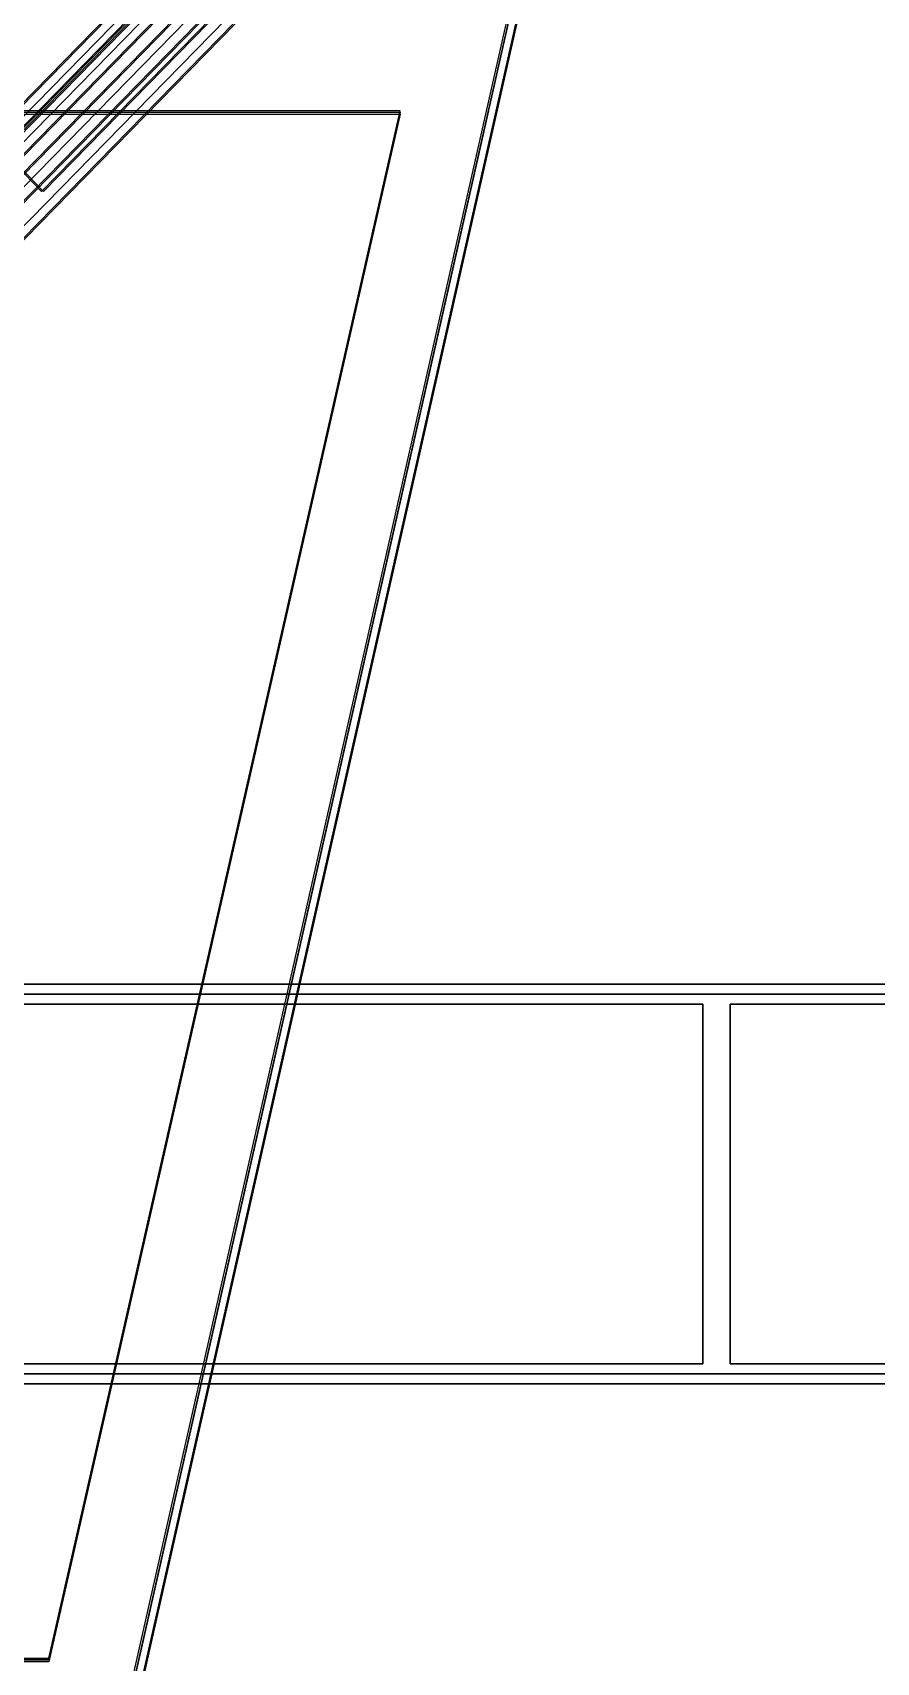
# Model space of a CAD drawing. Header units: millimetres. Extents: x -48000 to 1060615, y -2000 to 333000.
# Drawn here: x -19955 to -18265, y 52042 to 55305 of the extents above; entities that cross this region are included whole.
import ezdxf

# ---------------------------------------------------------------- set-up
doc = ezdxf.new("R2010")
doc.units = ezdxf.units.MM
doc.layers.add('D-STR-STRC', color=7, linetype='Continuous', lineweight=25)

msp = doc.modelspace()

# ---------------------------------------------------------------- linework, layer by layer
at = {"layer": 'D-STR-STRC'}
for points in [[(-22559.71, 53227.16), (-22122.08, 52772.84), (-9401.08, 65772.84), (-9838.72, 66227.16)], [(-22555.88, 53227.16), (-22118.25, 52772.84), (-9397.25, 65772.84), (-9834.89, 66227.16)], [(-22486.88, 53227.16), (-22049.24, 52772.84), (-9328.25, 65772.84), (-9765.88, 66227.16)], [(-22483.04, 53227.16), (-22045.41, 52772.84), (-9324.41, 65772.84), (-9762.05, 66227.16)], [(-22471.32, 53149.08), (-22184.12, 52850.92), (-9463.12, 65850.92), (-9750.32, 66149.08)], [(-22467.48, 53149.08), (-22180.29, 52850.92), (-9459.29, 65850.92), (-9746.49, 66149.08)], [(-22424.84, 53149.08), (-22137.64, 52850.92), (-9416.64, 65850.92), (-9703.84, 66149.08)], [(-22421, 53149.08), (-22133.8, 52850.92), (-9412.81, 65850.92), (-9700.01, 66149.08)], [(-22808.96, 51965.58), (-19745.66, 51965.58), (-16792.79, 65041.47), (-19596.09, 65041.47)], [(-22808.96, 51962.05), (-19745.66, 51962.05), (-16792.79, 65037.95), (-19596.09, 65037.95)], [(-19745.66, 51958.24), (-22808.96, 51958.24), (-19596.09, 65034.13), (-16792.79, 65034.13)], [(-19761.27, 51965.58), (-19761.27, 51965.58), (-16808.4, 65041.47), (-16808.4, 65041.47)], [(-20274.08, 55274.77), (-20072.35, 55065.36), (-19081.19, 56078.26)], [(-20270.24, 55274.77), (-20068.52, 55065.36), (-19077.36, 56078.26)], [(-20227.59, 55274.77), (-20025.87, 55065.36), (-19034.71, 56078.26)], [(-20223.76, 55274.77), (-20022.04, 55065.36), (-19030.87, 56078.26)], [(-20362.47, 55352.86), (-20010.31, 54987.27), (-19019.15, 56000.17)], [(-20358.64, 55352.86), (-20006.48, 54987.27), (-19015.32, 56000.17)], [(-20289.63, 55352.86), (-19937.47, 54987.27), (-18946.31, 56000.17)], [(-20285.8, 55352.86), (-19933.64, 54987.27), (-18942.48, 56000.17)], [(-19923.01, 52047.25), (-22591.44, 52047.25), (-21834.05, 55145.83), (-19219.31, 55145.83)], [(-22591.35, 52051.13), (-19922.92, 52051.13), (-19219.39, 55149), (-21834.13, 55149)], [(-22591.35, 52047.61), (-19922.92, 52047.61), (-19219.39, 55145.47), (-21834.13, 55145.47)], [(-19741.95, 52051.13), (-19741.95, 52051.13), (-19042.37, 55149), (-19042.37, 55149)], [(-19726.34, 52047.61), (-19726.34, 52047.61), (-19026.76, 55145.47), (-19026.76, 55145.47)], [(-19923.01, 52043.43), (-22591.44, 52043.43), (-21834.05, 55142.02), (-19219.31, 55142.02)], [(-22302.56, 53400), (-22302.56, 52600), (22302.56, 52600), (22302.56, 53400)], [(22302.56, 53400), (22302.56, 52600), (-22302.56, 52600), (-22302.56, 53400)], [(-22202.56, 53360), (-22202.56, 52640), (-18612.97, 52640), (-18612.97, 53360)], [(-18612.97, 53360), (-18612.97, 52640), (-22202.56, 52640), (-22202.56, 53360)], [(-18557.97, 53360), (-18557.97, 52640), (-14895.87, 52640), (-14895.87, 53360)], [(-14895.87, 53360), (-14895.87, 52640), (-18557.97, 52640), (-18557.97, 53360)]]:
    msp.add_lwpolyline(points, close=True, dxfattribs=at)
for points in [[(-22197.8, 52865.12), (-9476.8, 65865.12)], [(-22184.12, 52850.92), (-9463.12, 65850.92)], [(-22147.48, 52865.12), (-9426.48, 65865.12)], [(-22133.8, 52850.92), (-9412.81, 65850.92)], [(-22135.76, 52787.04), (-9414.76, 65787.04)], [(-22059.08, 52787.04), (-9338.09, 65787.04)], [(-22122.08, 52772.84), (-9401.08, 65772.84)], [(-22045.41, 52772.84), (-9324.41, 65772.84)], [(-19765.66, 51962.05), (-16812.79, 65037.95)], [(-19745.66, 51962.05), (-16792.79, 65037.95)], [(-19745.66, 51962.05), (-16792.79, 65037.95)], [(-22302.56, 53400), (22302.56, 53400)], [(22302.56, 53400), (-22302.56, 53400)], [(-22302.56, 53380), (22302.56, 53380)], [(22302.56, 53380), (-22302.56, 53380)], [(-22302.56, 52620), (22302.56, 52620)], [(22302.56, 52620), (-22302.56, 52620)], [(-22302.56, 52600), (22302.56, 52600)], [(22302.56, 52600), (-22302.56, 52600)]]:
    msp.add_lwpolyline(points, dxfattribs=at)

doc.saveas('drawing.dxf')
